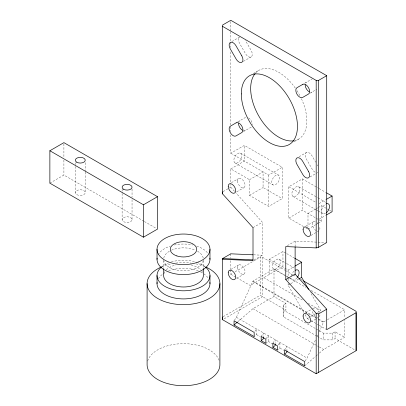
<?xml version="1.0" encoding="UTF-8"?>
<svg xmlns="http://www.w3.org/2000/svg" width="406" height="406" viewBox="0 0 406 406"><rect width="100%" height="100%" fill="white"/><g stroke="black" fill="none" stroke-linecap="round" stroke-linejoin="round"><path stroke-width="0.3" stroke-dasharray="2.03 1.52" d="M237.835 321.725L252.943 308.677L273.999 296.522L285.936 303.409L285.936 310.164L260.195 295.304L260.195 257.282L262.535 257.282L284.976 270.239M262.535 257.282L262.535 296.654L223.686 319.086M273.999 296.522L273.999 268.965L286.052 275.923M316.832 336.107L283.596 316.919L283.596 311.514L285.936 310.164M285.936 303.409L283.596 304.764L283.596 310.164L315.741 328.723M234.389 320.293L236.393 317.299L252.943 281.119L273.999 268.965M305.053 361.091L307.058 358.097L315.599 339.7M317.198 336.254L317.736 335.102M319.334 331.656L323.607 321.917L318.126 318.756M254.846 331.413L256.516 328.916L256.516 334.585L254.176 336.604M261.195 336.462L263.535 332.971L263.535 336.747M266.209 338.665L268.214 335.671L268.214 341.339L265.874 343.359M272.898 343.217L275.238 339.726L275.238 343.501M278.242 344.922L279.917 342.425L279.917 348.094L277.577 350.114M284.596 349.972L286.935 346.48L286.935 350.256M304.718 365.786L315.579 356.407M316.051 355.996L317.467 354.773M319.355 353.144L323.607 349.475L344.664 337.315L344.664 320.405M231.867 41.549L239.667 37.042A5.623 3.248 60 0 0 239.667 43.538L245.513 53.673A5.623 3.248 60 0 0 251.141 56.916A5.623 3.248 60 0 0 251.141 50.425L245.29 40.29M243.341 61.423L251.141 56.916M49.872 183.167L63.909 175.062L143.82 221.199M253.171 73.643L258.891 70.345M237.718 121.927L245.518 117.42A5.623 3.248 60 0 1 246.34 117.167M304.789 83.2L312.199 78.921M243.341 131.666L251.141 127.164A5.623 3.248 60 0 0 251.776 126.581M309.895 93.238L316.787 89.264M230.781 134.868L230.781 153.229L244.351 145.394L282.256 167.277L282.256 198.615L268.686 206.451L249.497 195.372L249.497 179.706L230.781 168.896L230.781 184.035M230.781 168.896L244.351 161.06L244.351 145.394M293.919 141.821L298.598 139.116M231.384 182.7L238.662 178.498M223.138 191.602L230.781 187.186L230.781 184.664M249.497 179.706L263.068 171.87L263.068 187.542L282.256 198.615M236.678 191.871L243.955 187.668M299.07 156.746L306.352 152.544A5.623 3.248 60 0 1 311.975 155.792L315.67 162.192M230.781 153.229L268.686 175.113L282.256 167.277M249.497 195.372L263.068 187.542M303.607 226.614L288.808 218.068L288.808 186.73L302.379 178.894L318.583 188.252M310.027 176.92L316.787 173.017M253.009 227.659L262.367 222.255L235.835 192.799M288.808 218.068L302.379 210.232L318.822 219.727M319.065 203.573L325.576 199.808M315.594 209.09L307.992 213.475L307.992 226.639M316.137 208.775L317.766 207.836M318.304 207.522L321.562 205.639L326.83 208.679M230.862 269.457L238.662 264.956M305.733 226.228L313.533 221.722M319.065 219.24L325.576 215.479M254.176 259.947L262.367 255.217L262.367 222.255M307.992 229.146L315.594 224.757M316.137 224.447L317.766 223.503M318.304 223.193L321.562 221.311L321.562 205.639M230.781 269.929L230.781 274.268L232.958 273.01M235.14 271.751L260.195 257.282M287.326 245.671L295.121 241.169L325.45 242.514M269.386 274.4L269.386 259.272L282.957 251.436L286.164 253.288M236.678 278.328L243.955 274.121M311.032 235.399L316.751 232.095M317.269 231.796L318.827 230.892A5.293 3.055 60 0 0 319.426 226.02M269.386 259.272L288.103 270.076L294.619 266.316M223.138 316.7L260.195 295.304M303.83 312.447L288.103 285.21L290.275 283.956M290.818 283.642L298.42 279.252M305.733 312.686L312.493 308.783M305.089 314.625L307.291 318.441L310.006 316.873M310.549 316.558L315.432 313.736M317.604 312.483L320.862 310.605L310.169 292.081M311.032 321.851L316.751 318.553M323.607 321.917L326.845 320.045M327.383 319.735L344.664 309.758L344.664 317.903M316.289 329.038L323.369 333.128L332.732 333.128L335.072 331.778L344.664 337.315M317.375 336.422L323.369 339.883L332.732 339.883L335.072 338.533L355.047 350.068M253.522 254.826L262.367 255.217M319.126 188.562L325.607 192.307M240.611 153.219L278.516 175.103A5.623 3.248 -60 0 1 276.735 183.816A5.623 3.248 -60 0 1 271.863 181.005A5.623 3.248 -60 0 1 278.516 175.103M298.638 186.719A5.623 3.248 -60 0 1 296.857 195.433A5.623 3.248 -60 0 1 291.985 192.622A5.623 3.248 -60 0 1 298.638 186.719L317.548 197.636M318.091 197.95L325.653 202.315M288.808 186.73L315.822 202.325M327.353 208.983L328.936 209.897M329.459 210.201L332.093 211.719M234.988 162.963L272.893 184.847M293.015 196.463L315.706 209.562M316.244 209.877L317.868 210.81M318.405 211.125L322.729 213.617M319.37 220.047L321.562 221.311M305.799 227.878L307.443 228.832M286.702 253.598L294.188 257.922M279.292 259.307A5.623 3.248 -60 0 1 277.328 268.067A5.623 3.248 -60 0 1 272.593 265.027A5.623 3.248 -60 0 1 279.292 259.307L286.245 263.321M286.778 263.631L294.269 267.955M285.525 270.553L292.64 274.664M293.188 274.979L296.471 276.872M300.851 279.404L302.49 280.348M286.6 276.237L289.341 277.816M289.889 278.135L305.774 287.306M311.25 290.468L344.664 309.758M273.517 268.96L286.352 276.369M286.89 276.679L289.026 277.917M289.564 278.222L292.239 279.77M263.773 277.643L302.744 300.146M308.235 303.318L320.862 310.605M252.943 281.119L317.578 318.436M252.943 281.662L306.626 312.656M308.814 313.919L317.578 318.979M318.126 319.294L323.607 322.455M144.369 221.514L156.406 228.466M230.781 274.268L236.175 277.379M236.713 277.694L250.197 285.479L282.957 266.564L282.957 251.436M307.291 318.441L310.529 320.309M311.067 320.618L318.619 324.978M319.157 325.292L326.713 329.652M252.943 308.677L318.674 346.628M319.223 346.947L323.607 349.475M236.393 317.299L307.058 358.097M256.516 334.585L260.297 336.767M268.214 341.339L273.076 344.146M279.917 348.094L283.692 350.276M230.781 187.186L235.414 192.332M317.208 164.856L317.827 165.922M335.072 331.778L335.072 338.533M332.732 333.128L332.732 339.883M323.369 333.128L323.369 339.883M302.379 178.894L302.379 210.232M295.121 241.169L295.121 246.239M288.103 270.076L288.103 278.272M288.103 278.902L288.103 280.795M288.103 283.317L288.103 285.21M283.596 304.764L283.596 316.919M268.686 175.113L268.686 206.451M230.781 21.564L230.781 31.059M230.781 31.693L230.781 47.517M230.781 51.948L230.781 126.007M230.781 126.642L230.781 131.706M230.781 253.816L230.781 258.155M230.781 260.632L230.781 269.31M203.35 260.566L203.35 268.67M163.643 260.566L163.643 268.046M132.046 189.089L132.046 197.194M132.046 199.691L132.046 219.641M122.12 189.089L122.12 192.83M122.12 193.454L122.12 219.641M85.255 162.694L85.255 171.423M85.255 172.048L85.255 192.622M75.323 162.694L75.323 165.815M75.323 166.435L75.323 192.622M63.909 143.886L63.909 157.604M63.909 160.101L63.909 175.062M161.634 266.833A36.398 21.016 0 0 1 171.058 263.885M175.92 263.078A36.398 21.016 0 0 1 191.074 263.078M195.941 263.885A36.398 21.016 0 0 1 204.766 266.58M147.652 361.03A36.398 21.016 0 0 1 182.969 343.674A36.398 21.016 0 0 1 219.144 360.432M158.162 254.882A26.471 15.281 0 0 1 170.261 246.082M174.25 244.996A26.471 15.281 0 0 1 192.743 244.996M196.732 246.082A26.471 15.281 0 0 1 207.953 253.466M203.244 260.515A19.853 11.464 0 0 1 183.497 270.777A19.853 11.464 0 0 1 163.75 260.515M163.75 258.12A19.853 11.464 0 0 1 169.459 251.212M171.413 250.223A19.853 11.464 0 0 1 195.585 250.223M197.534 251.212A19.853 11.464 0 0 1 203.244 258.12M164.318 272.558A19.853 11.464 0 0 1 164.841 271.609M166.303 269.797A19.853 11.464 0 0 1 175.899 264.935M191.094 264.935A19.853 11.464 0 0 1 200.691 269.797M201.838 271.142A19.853 11.464 0 0 1 202.432 272.081M161.375 267.133A26.471 15.281 0 0 1 168.51 262.931M171.362 261.946A26.471 15.281 0 0 1 196.732 262.291M197.326 262.494A26.471 15.281 0 0 1 205.187 266.762M158.426 278.724A26.471 15.281 0 0 1 162.735 274.151M163.222 273.806A26.471 15.281 0 0 1 166.303 272.015M168.51 271.035A26.471 15.281 0 0 1 198.483 271.035M200.696 272.015A26.471 15.281 0 0 1 208.567 278.724M316.183 230.633A5.293 3.055 60 0 1 312.473 224.731A5.293 3.055 60 0 1 315.213 221.575M317.152 222.691A5.293 3.055 60 0 1 318.055 223.645M255.602 73.014A39.707 22.924 60 0 1 295.314 88.122M297.019 90.665A39.707 22.924 60 0 1 300.344 96.481M301.414 98.683A39.707 22.924 60 0 1 294.644 140.633M248.675 117.918A5.623 3.248 60 0 1 252.309 124.591M297.019 277.887A5.623 3.248 -60 0 1 291.254 278.242M291.31 275.836A5.623 3.248 -60 0 1 294.198 271.01M315.015 172.139A5.623 3.248 60 0 1 312.199 169.17L306.352 159.04A5.623 3.248 60 0 1 306.352 152.544M317.827 172.418A5.623 3.248 60 0 1 317 172.672M245.29 130.544A5.623 3.248 60 0 1 243.509 130.702M239.032 121.384A5.623 3.248 60 0 1 239.667 120.8M318.055 317.588A5.293 3.055 60 0 1 317.152 317.502M315.213 316.381A5.293 3.055 60 0 1 312.437 310.605M312.94 308.733A5.293 3.055 60 0 1 319.426 312.478M319.928 314.929A5.293 3.055 60 0 1 319.426 316.797M305.718 82.885A5.623 3.248 60 0 1 306.352 82.296M311.975 92.04A5.623 3.248 60 0 1 311.153 92.294M325.541 213.343A5.623 3.248 -60 0 1 321.598 210.425A5.623 3.248 -60 0 1 326.571 203.716M240.611 159.715L239.789 160.918A5.623 3.248 -60 0 1 233.836 160.776A5.623 3.248 -60 0 1 239.159 152.991A5.623 3.248 -60 0 1 240.611 159.715M237.566 180.919A5.293 3.055 60 0 0 243.179 187.907A5.293 3.055 60 0 0 243.179 180.416A5.293 3.055 60 0 0 237.566 180.919M237.566 267.376A5.293 3.055 60 0 0 243.179 274.365A5.293 3.055 60 0 0 243.179 266.874A5.293 3.055 60 0 0 237.566 267.376M76.78 194.652A4.963 2.867 0 0 0 85.082 193.368A4.963 2.867 0 0 0 79.003 189.856A4.963 2.867 0 0 0 76.78 194.652M123.576 221.666A4.963 2.867 0 0 0 131.879 220.382A4.963 2.867 0 0 0 125.799 216.875A4.963 2.867 0 0 0 123.576 221.666"/><path stroke-width="0.61" d="M49.872 150.748L49.872 183.167L143.465 237.2L157.503 229.096L157.503 196.677L63.909 142.643L49.872 150.748L143.465 204.781L157.503 196.677M143.465 237.2L143.465 204.781M295.121 246.873L295.121 274.131L326.713 309.199L326.713 329.652L356.128 312.666L356.128 350.693L316.183 373.753L222.589 319.72L222.589 317.015M222.589 259.272L253.009 260.622L253.009 227.659L222.589 193.89L222.589 191.916M316.183 373.753L316.183 313.305L285.763 279.536L285.763 246.574L316.183 247.924L318.522 247.3L326.713 242.57L326.713 75.683L230.781 20.3L222.589 25.03L222.589 193.89M318.522 372.403L318.522 313.929L326.713 309.199M318.522 247.3L318.522 80.413L326.713 75.683M234.054 324.988L234.054 320.791L254.176 332.412L254.176 336.604L234.054 324.988L237.363 322.136M261.195 340.659L261.195 336.462L265.874 339.162L265.874 343.359L261.195 340.659L263.535 338.64L263.535 337.376M272.898 347.414L272.898 343.217L277.577 345.917L277.577 350.114L272.898 347.414L275.238 345.389L275.238 344.131M284.596 354.164L284.596 349.972L304.718 361.589L304.718 365.786L284.596 354.164L286.935 352.144L286.935 350.885M222.589 319.72L222.589 258.546L230.781 253.816L252.892 254.795M326.663 199.184L332.093 196.047L332.093 211.719L326.663 214.855M295.162 266.006L301.673 262.246L301.673 277.374L308.596 289.356M285.763 279.536L295.121 274.131M298.963 278.942L301.673 277.374M222.589 26.38L316.183 80.413L318.522 80.413M222.589 258.546L252.913 259.891M316.183 313.305L318.522 313.929M326.688 192.931L332.093 196.047M294.72 258.231L301.673 262.246M303.587 280.982L356.128 311.316L356.128 350.693M316.183 80.413L316.183 247.924M219.895 283.632L219.895 364.684A36.398 21.016 0 0 1 183.497 385.7A36.398 21.016 0 0 1 147.099 364.684L147.099 283.632M209.968 249.32A26.471 15.281 0 0 1 170.261 262.555A26.471 15.281 0 0 1 170.261 236.084A26.471 15.281 0 0 1 209.968 249.32L209.968 259.317M209.968 275.527L209.968 283.632M203.35 268.67L203.35 275.527A19.853 11.464 0 0 1 183.497 286.991A19.853 11.464 0 0 1 163.643 275.527L163.643 268.67M157.026 249.32L157.026 259.317M157.026 275.527L157.026 283.632M205.949 267.092A36.398 21.016 0 0 1 210.252 297.882A36.398 21.016 0 0 1 156.746 297.882A36.398 21.016 0 0 1 161.05 267.092M209.897 258.18A26.471 15.281 0 0 1 183.497 274.598A26.471 15.281 0 0 1 157.102 258.18M205.619 267.133A26.471 15.281 0 0 1 200.899 287.042A26.471 15.281 0 0 1 166.095 287.042A26.471 15.281 0 0 1 161.375 267.133M209.897 282.495A26.471 15.281 0 0 1 183.497 298.917A26.471 15.281 0 0 1 157.102 282.495M294.03 140.75A39.707 22.924 60 0 1 258.891 116.192A39.707 22.924 60 0 1 255.191 73.481M295.233 270.289A5.623 3.248 -60 0 1 298.948 271.472A5.623 3.248 -60 0 1 297.314 277.506M309.164 91.761A5.623 3.248 60 0 1 305.185 84.869M242.478 130.265A5.623 3.248 60 0 1 238.5 123.373M326.571 203.716A5.623 3.248 -60 0 1 329.52 206.451A5.623 3.248 -60 0 1 326.571 212.592M236.155 122.825L230.309 126.205A5.623 3.248 60 0 0 230.309 132.696A5.623 3.248 60 0 0 235.932 135.944L241.783 132.569A5.623 3.248 60 0 0 241.783 126.073A5.623 3.248 60 0 0 236.155 122.825M302.84 84.321L296.989 87.701A5.623 3.248 60 0 0 296.989 94.197A5.623 3.248 60 0 0 302.617 97.445L308.464 94.065A5.623 3.248 60 0 0 308.464 87.569A5.623 3.248 60 0 0 302.84 84.321M241.783 55.825L235.932 45.695A5.623 3.248 60 0 0 230.309 42.447A5.623 3.248 60 0 0 230.309 48.943L236.155 59.073A5.623 3.248 60 0 0 241.783 62.321A5.623 3.248 60 0 0 241.783 55.825M308.469 171.327L302.617 161.192A5.623 3.248 60 0 0 296.994 157.944A5.623 3.248 60 0 0 296.994 164.44L302.84 174.575A5.623 3.248 60 0 0 308.469 177.823A5.623 3.248 60 0 0 308.469 171.327M176.879 255.937A13.236 7.643 0 0 0 196.732 249.32A13.236 7.643 0 0 0 176.879 242.702A13.236 7.643 0 0 0 176.879 255.937M303.079 229.552A5.293 3.055 60 0 0 308.697 236.536A5.293 3.055 60 0 0 308.697 229.05A5.293 3.055 60 0 0 303.079 229.552M228.208 186.324A5.293 3.055 60 0 0 233.82 193.312A5.293 3.055 60 0 0 233.82 185.821A5.293 3.055 60 0 0 228.208 186.324M241.311 93.923A39.707 22.924 60 0 0 283.424 146.317A39.707 22.924 60 0 0 283.424 90.162A39.707 22.924 60 0 0 241.311 93.923M228.208 272.781A5.293 3.055 60 0 0 233.82 279.764A5.293 3.055 60 0 0 233.82 272.279A5.293 3.055 60 0 0 228.208 272.781M303.079 316.01A5.293 3.055 60 0 0 308.697 322.993A5.293 3.055 60 0 0 308.697 315.508A5.293 3.055 60 0 0 303.079 316.01M123.576 189.247A4.963 2.867 0 0 0 131.879 187.963A4.963 2.867 0 0 0 125.799 184.451A4.963 2.867 0 0 0 123.576 189.247M76.78 162.227A4.963 2.867 0 0 0 85.082 160.943A4.963 2.867 0 0 0 79.003 157.437A4.963 2.867 0 0 0 76.78 162.227"/></g></svg>
